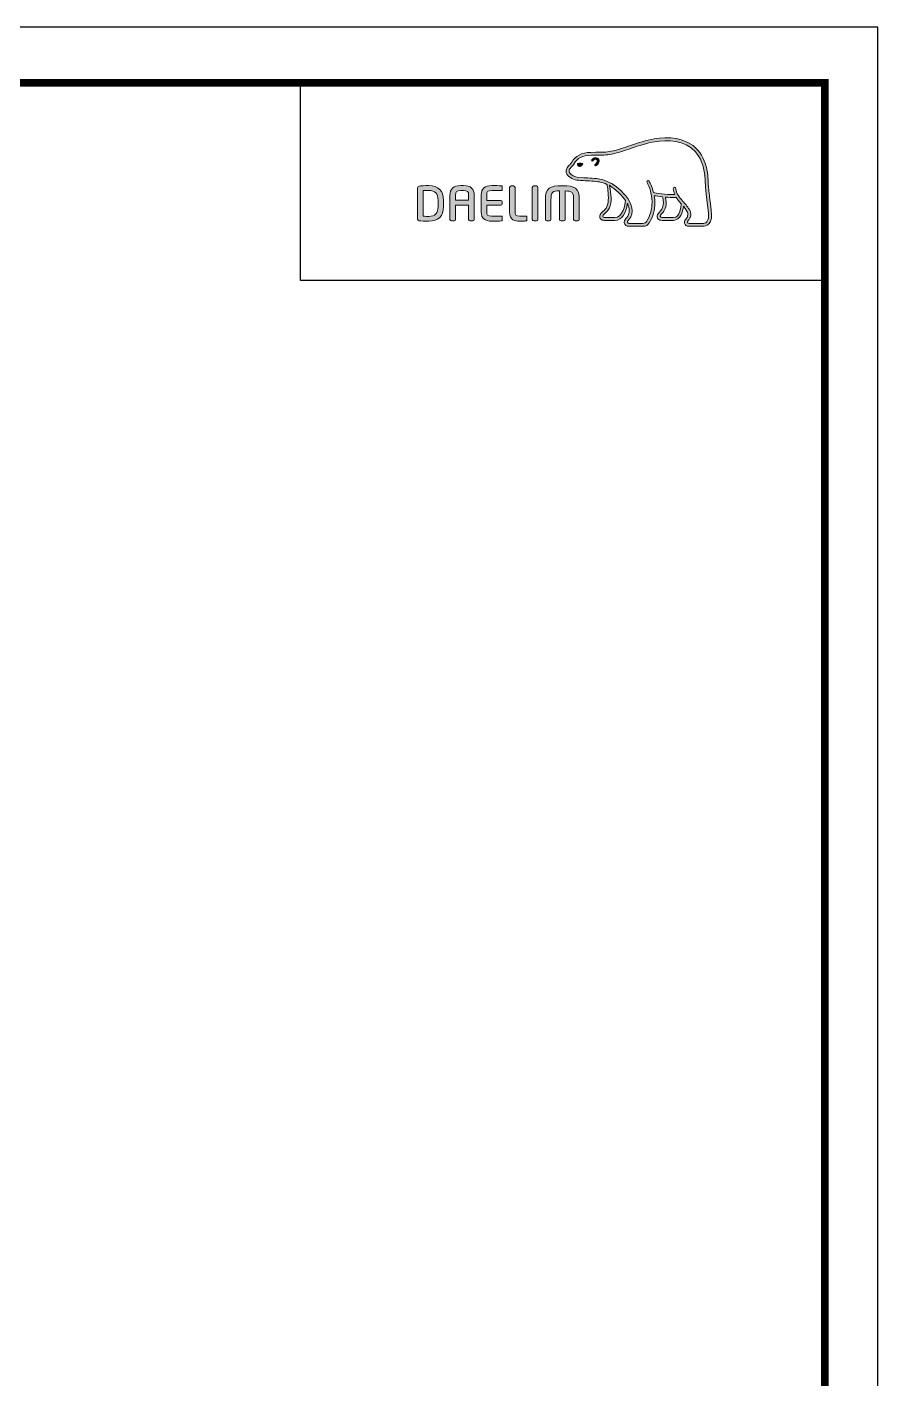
# Model space of a CAD drawing. Header units: millimetres. Extents: x 1122 to 8358, y -1894 to -296.
# Drawn here: x 8065.4 to 8358, y -760.7 to -295.8 of the extents above; entities that cross this region are included whole.
import ezdxf

# ---------------------------------------------------------------- set-up
doc = ezdxf.new("R2010")
doc.units = ezdxf.units.MM
doc.header["$LTSCALE"] = 3
doc.layers.add('레이어 1', color=7, linetype='Continuous', lineweight=0)

msp = doc.modelspace()

# ---------------------------------------------------------------- hatches: boundary and pattern name
at = {"layer": '레이어 1'}
h = msp.add_hatch(color=5, dxfattribs=at)
h.dxf.hatch_style = 1
edge = h.paths.add_edge_path(flags=16)
edge.add_spline(control_points=[(8299.18, -362.75), (8298.69, -363.29), (8298.07, -363.3), (8298.04, -363.3), (8298.04, -363.3), (8293.1, -363.3), (8293.1, -363.3), (8292.91, -363.3), (8292.78, -363.25), (8292.69, -363.16), (8292.61, -363.09), (8292.57, -362.98), (8292.57, -362.84), (8292.57, -362.56), (8292.78, -362.3), (8292.99, -362.03), (8293.19, -361.77), (8293.39, -361.53), (8293.49, -361.23), (8293.76, -360.5), (8293.73, -359.72), (8293.41, -359.04), (8292.83, -357.8), (8291.96, -356.82), (8291.12, -355.88), (8291.12, -355.88), (8290.84, -355.57), (8290.84, -355.56), (8289.74, -354.35), (8288.61, -353.09), (8288.53, -351.38), (8288.51, -351.04), (8288.35, -350.84), (8288.13, -350.85), (8288.13, -350.85), (8287.81, -351), (8287.8, -351), (8287.72, -351.1), (8287.67, -351.24), (8287.67, -351.4), (8287.67, -351.4), (8287.67, -351.46), (8287.67, -351.46), (8287.72, -352.08), (8287.86, -352.68), (8288.12, -353.31), (8288.12, -353.31), (8288.15, -353.38), (8288.15, -353.38), (8288.15, -353.38), (8288.08, -353.38), (8288.08, -353.38), (8284.9, -353.5), (8281.79, -352.91), (8280.87, -352.68), (8280.31, -350.41), (8279.39, -348.91), (8279.35, -348.84), (8279.28, -348.72), (8279.17, -348.63), (8279.06, -348.6), (8279.06, -348.6), (8278.79, -348.64), (8278.76, -348.65), (8278.74, -348.68), (8278.69, -348.74), (8278.59, -348.88), (8278.59, -348.88), (8278.57, -348.99), (8278.57, -348.99), (8278.57, -348.99), (8278.66, -349.29), (8278.66, -349.29), (8278.73, -349.41), (8280.36, -352.27), (8280.36, -356.05), (8280.36, -358.39), (8279.74, -360.59), (8278.53, -362.6), (8278.25, -363.08), (8277.86, -363.3), (8277.3, -363.3), (8277.3, -363.3), (8272.42, -363.3), (8272.42, -363.3), (8272.26, -363.3), (8271.92, -363.18), (8271.92, -362.83), (8271.92, -362.63), (8272.1, -362.32), (8272.4, -361.98), (8274.43, -359.72), (8273.26, -356.18), (8271.31, -353.85), (8269.43, -351.61), (8266.36, -348.78), (8262.41, -348.08), (8261.01, -347.83), (8258.71, -347.7), (8256.86, -347.59), (8256.86, -347.59), (8254.98, -347.47), (8254.98, -347.47), (8254.02, -347.4), (8252.43, -346.81), (8251.95, -345.89), (8251.74, -345.51), (8251.76, -345.13), (8252.02, -344.68), (8252.18, -344.42), (8252.4, -344.19), (8252.68, -343.91), (8252.99, -343.59), (8253.31, -343.27), (8253.55, -342.85), (8253.55, -342.85), (8253.62, -342.71), (8253.62, -342.71), (8254.57, -340.91), (8256.51, -339.96), (8259.4, -339.88), (8259.4, -339.88), (8261.02, -339.86), (8261.02, -339.86), (8262.81, -339.86), (8264.84, -339.84), (8266.51, -339.49), (8268.85, -338.98), (8271.2, -338.18), (8273.27, -337.47), (8273.27, -337.47), (8273.34, -337.45), (8273.34, -337.45), (8275.9, -336.58), (8278.55, -335.67), (8281.26, -335.23), (8285.6, -334.51), (8291.56, -334.53), (8295.3, -338.74), (8297.04, -340.69), (8298.1, -343.37), (8298.47, -346.7), (8298.47, -346.7), (8298.46, -346.69), (8298.44, -346.68), (8298.47, -346.75), (8298.5, -347.12), (8298.66, -349.25), (8298.7, -350.27), (8298.75, -351.32), (8299.01, -353.28), (8299.01, -353.28), (8299.77, -359.83), (8299.77, -359.83), (8299.77, -359.83), (8299.81, -360.62), (8299.81, -360.62), (8299.81, -361.56), (8299.6, -362.28), (8299.18, -362.75)], knot_values=[0, 0, 0, 0, 1, 1, 1, 2, 2, 2, 3, 3, 3, 4, 4, 4, 5, 5, 5, 6, 6, 6, 7, 7, 7, 8, 8, 8, 9, 9, 9, 10, 10, 10, 11, 11, 11, 12, 12, 12, 13, 13, 13, 14, 14, 14, 15, 15, 15, 16, 16, 16, 17, 17, 17, 18, 18, 18, 19, 19, 19, 20, 20, 20, 21, 21, 21, 22, 22, 22, 23, 23, 23, 24, 24, 24, 25, 25, 25, 26, 26, 26, 27, 27, 27, 28, 28, 28, 29, 29, 29, 30, 30, 30, 31, 31, 31, 32, 32, 32, 33, 33, 33, 34, 34, 34, 35, 35, 35, 36, 36, 36, 37, 37, 37, 38, 38, 38, 39, 39, 39, 40, 40, 40, 41, 41, 41, 42, 42, 42, 43, 43, 43, 44, 44, 44, 45, 45, 45, 46, 46, 46, 47, 47, 47, 48, 48, 48, 49, 49, 49, 50, 50, 50, 51, 51, 51, 52, 52, 52, 53, 53, 53, 53], degree=3, periodic=0)
edge = h.paths.add_edge_path(flags=16)
edge.add_spline(control_points=[(8287.74, -361.33), (8287.74, -361.33), (8283.7, -361.33), (8283.7, -361.33), (8283.41, -361.33), (8283.17, -361.09), (8283.17, -360.79), (8283.17, -360.58), (8283.35, -360.31), (8283.53, -360.12), (8284.35, -359.34), (8285.19, -358.25), (8285.19, -356.2), (8285.19, -356.2), (8285.14, -355.27), (8285.14, -355.26), (8285.14, -355.26), (8284.99, -354.35), (8284.99, -354.35), (8284.99, -354.35), (8284.98, -354.3), (8284.98, -354.3), (8284.98, -354.3), (8285.04, -354.3), (8285.04, -354.3), (8285.79, -354.36), (8287.26, -354.44), (8288.65, -354.37), (8289.01, -354.94), (8289.58, -355.66), (8290.42, -356.63), (8290.38, -357.11), (8289.98, -361.33), (8287.74, -361.33)], knot_values=[0, 0, 0, 0, 1, 1, 1, 2, 2, 2, 3, 3, 3, 4, 4, 4, 5, 5, 5, 6, 6, 6, 7, 7, 7, 8, 8, 8, 9, 9, 9, 10, 10, 10, 11, 11, 11, 11], degree=3, periodic=0)
edge = h.paths.add_edge_path(flags=16)
edge.add_spline(control_points=[(8267.49, -361.33), (8267.49, -361.33), (8263.94, -361.33), (8263.94, -361.33), (8263.68, -361.33), (8263.39, -361.11), (8263.39, -360.79), (8263.39, -360.59), (8263.56, -360.35), (8263.86, -360.11), (8264.75, -359.39), (8266.11, -358.31), (8266.26, -355.33), (8266.26, -355.33), (8266.28, -354.51), (8266.28, -354.51), (8266.28, -353.24), (8265.99, -351.71), (8265.71, -350.34), (8265.71, -350.34), (8265.67, -350.2), (8265.67, -350.2), (8265.67, -350.2), (8265.78, -350.29), (8265.78, -350.29), (8266.31, -350.62), (8269.21, -352.58), (8271.26, -355.48), (8271.09, -356.85), (8270.32, -361.33), (8267.49, -361.33)], knot_values=[0, 0, 0, 0, 1, 1, 1, 2, 2, 2, 3, 3, 3, 4, 4, 4, 5, 5, 5, 6, 6, 6, 7, 7, 7, 8, 8, 8, 9, 9, 9, 10, 10, 10, 10], degree=3, periodic=0)
edge = h.paths.add_edge_path()
edge.add_spline(control_points=[(8300.77, -359.73), (8300.77, -359.72), (8300.02, -353.14), (8300.02, -353.14), (8299.74, -351.18), (8299.7, -350.13), (8299.66, -349.2), (8299.66, -349.2), (8299.48, -346.6), (8299.48, -346.6), (8299.08, -343.05), (8297.93, -340.18), (8296.06, -338.08), (8292.01, -333.53), (8285.69, -333.48), (8281.1, -334.24), (8278.28, -334.7), (8275.59, -335.62), (8272.99, -336.51), (8272.99, -336.51), (8272.9, -336.54), (8272.9, -336.54), (8270.87, -337.24), (8268.56, -338.03), (8266.29, -338.51), (8264.74, -338.84), (8262.79, -338.86), (8261.07, -338.86), (8261.07, -338.86), (8259.36, -338.89), (8259.36, -338.89), (8256.09, -338.97), (8253.86, -340.1), (8252.73, -342.25), (8252.73, -342.25), (8252.68, -342.35), (8252.68, -342.35), (8252.49, -342.67), (8252.22, -342.95), (8251.97, -343.2), (8251.7, -343.47), (8251.39, -343.78), (8251.16, -344.18), (8250.92, -344.58), (8250.8, -344.99), (8250.8, -345.38), (8250.8, -345.72), (8250.89, -346.05), (8251.05, -346.36), (8251.75, -347.67), (8253.74, -348.38), (8254.92, -348.47), (8254.92, -348.47), (8256.66, -348.58), (8256.71, -348.58), (8258.45, -348.68), (8260.84, -348.82), (8262.23, -349.06), (8263.05, -349.21), (8263.97, -349.5), (8264.83, -349.9), (8264.89, -350.12), (8265.33, -352.09), (8265.33, -354.52), (8265.33, -354.52), (8265.31, -355.28), (8265.31, -355.28), (8265.18, -357.84), (8264.07, -358.73), (8263.26, -359.38), (8263.17, -359.45), (8262.45, -360.05), (8262.39, -360.78), (8262.36, -361.19), (8262.47, -361.56), (8262.72, -361.83), (8262.99, -362.13), (8263.41, -362.27), (8263.94, -362.27), (8263.94, -362.27), (8267.49, -362.27), (8267.49, -362.27), (8270.14, -362.27), (8271.45, -359.42), (8271.85, -356.74), (8271.85, -356.74), (8271.86, -356.37), (8271.86, -356.37), (8271.86, -356.37), (8271.97, -356.55), (8271.97, -356.55), (8272.31, -357.31), (8272.51, -358.22), (8272.51, -358.9), (8272.51, -359.85), (8272.22, -360.69), (8271.65, -361.31), (8271.51, -361.45), (8270.8, -362.19), (8270.8, -362.92), (8270.8, -362.92), (8270.81, -363.04), (8270.81, -363.04), (8270.91, -363.91), (8271.61, -364.3), (8272.26, -364.3), (8272.26, -364.3), (8277.3, -364.3), (8277.3, -364.3), (8278.21, -364.3), (8278.93, -363.89), (8279.4, -363.12), (8280.68, -360.99), (8281.33, -358.68), (8281.33, -356.25), (8281.33, -355.49), (8281.26, -354.68), (8281.12, -353.85), (8281.12, -353.85), (8281.1, -353.78), (8281.1, -353.78), (8281.1, -353.78), (8281.17, -353.79), (8281.17, -353.79), (8281.78, -353.91), (8282.75, -354.08), (8283.96, -354.21), (8283.96, -354.21), (8283.99, -354.21), (8283.99, -354.21), (8283.99, -354.21), (8284.15, -355.14), (8284.15, -355.14), (8284.15, -355.14), (8284.19, -355.36), (8284.19, -355.36), (8284.19, -355.36), (8284.24, -356.18), (8284.24, -356.18), (8284.24, -358.13), (8283.35, -358.99), (8282.87, -359.44), (8282.86, -359.45), (8282.19, -360.13), (8282.12, -360.73), (8282.12, -360.73), (8282.1, -360.92), (8282.1, -360.92), (8282.1, -361.1), (8282.15, -361.48), (8282.48, -361.82), (8282.77, -362.12), (8283.22, -362.27), (8283.82, -362.27), (8283.82, -362.27), (8287.74, -362.27), (8287.74, -362.27), (8290.12, -362.27), (8290.84, -359.24), (8291.13, -357.55), (8291.13, -357.55), (8291.14, -357.37), (8291.14, -357.37), (8291.14, -357.37), (8291.24, -357.5), (8291.24, -357.5), (8291.79, -358.2), (8292.27, -358.98), (8292.5, -359.47), (8292.62, -359.72), (8292.69, -360), (8292.69, -360.28), (8292.69, -360.28), (8292.6, -360.85), (8292.6, -360.85), (8292.51, -361.16), (8292.3, -361.44), (8292.09, -361.71), (8291.79, -362.11), (8291.48, -362.51), (8291.48, -363.01), (8291.48, -363.01), (8291.51, -363.28), (8291.51, -363.28), (8291.65, -363.93), (8292.18, -364.3), (8293, -364.3), (8293, -364.3), (8298.04, -364.3), (8298.04, -364.3), (8298.15, -364.3), (8299.14, -364.27), (8299.91, -363.44), (8300.52, -362.77), (8300.82, -361.85), (8300.82, -360.64), (8300.82, -360.64), (8300.77, -359.73), (8300.77, -359.73)], knot_values=[0, 0, 0, 0, 1, 1, 1, 2, 2, 2, 3, 3, 3, 4, 4, 4, 5, 5, 5, 6, 6, 6, 7, 7, 7, 8, 8, 8, 9, 9, 9, 10, 10, 10, 11, 11, 11, 12, 12, 12, 13, 13, 13, 14, 14, 14, 15, 15, 15, 16, 16, 16, 17, 17, 17, 18, 18, 18, 19, 19, 19, 20, 20, 20, 21, 21, 21, 22, 22, 22, 23, 23, 23, 24, 24, 24, 25, 25, 25, 26, 26, 26, 27, 27, 27, 28, 28, 28, 29, 29, 29, 30, 30, 30, 31, 31, 31, 32, 32, 32, 33, 33, 33, 34, 34, 34, 35, 35, 35, 36, 36, 36, 37, 37, 37, 38, 38, 38, 39, 39, 39, 40, 40, 40, 41, 41, 41, 42, 42, 42, 43, 43, 43, 44, 44, 44, 45, 45, 45, 46, 46, 46, 47, 47, 47, 48, 48, 48, 49, 49, 49, 50, 50, 50, 51, 51, 51, 52, 52, 52, 53, 53, 53, 54, 54, 54, 55, 55, 55, 56, 56, 56, 57, 57, 57, 58, 58, 58, 59, 59, 59, 60, 60, 60, 61, 61, 61, 62, 62, 62, 63, 63, 63, 64, 64, 64, 65, 65, 65, 66, 66, 66, 66], degree=3, periodic=0)
edge = h.paths.add_edge_path(flags=0)
edge.add_spline(control_points=[(8254.83, -342.72), (8254.83, -342.72), (8255.57, -342.39), (8256.48, -342.74), (8256.48, -342.74), (8256.59, -342.79), (8256.44, -342.99), (8256, -343.59), (8255.56, -343.72), (8255.56, -343.72), (8255.56, -343.72), (8255.25, -343.83), (8255.07, -343.61), (8254.71, -343.19), (8254.7, -342.95), (8254.7, -342.95), (8254.7, -342.95), (8254.66, -342.77), (8254.83, -342.72)], knot_values=[0, 0, 0, 0, 1, 1, 1, 2, 2, 2, 3, 3, 3, 4, 4, 4, 5, 5, 5, 6, 6, 6, 6], degree=3, periodic=0)
edge = h.paths.add_edge_path(flags=0)
edge.add_spline(control_points=[(8259.67, -341.37), (8259.56, -341.49), (8259.55, -341.69), (8259.67, -341.8), (8259.79, -341.9), (8259.98, -341.87), (8260.09, -341.75), (8260.15, -341.69), (8260.75, -340.98), (8261.27, -341.34), (8261.46, -341.48), (8261.54, -341.67), (8261.51, -341.92), (8261.47, -342.32), (8261.12, -342.78), (8260.88, -342.93), (8260.74, -343.02), (8260.65, -343.19), (8260.72, -343.34), (8260.78, -343.48), (8260.96, -343.52), (8261.11, -343.45), (8261.54, -343.25), (8262.09, -342.55), (8262.16, -341.9), (8262.21, -341.45), (8262.01, -341.08), (8261.65, -340.84), (8260.88, -340.29), (8260, -341.02), (8259.67, -341.37)], knot_values=[0, 0, 0, 0, 1, 1, 1, 2, 2, 2, 3, 3, 3, 4, 4, 4, 5, 5, 5, 6, 6, 6, 7, 7, 7, 8, 8, 8, 9, 9, 9, 10, 10, 10, 10], degree=3, periodic=0)
edge = h.paths.add_edge_path(flags=0)
edge.add_spline(control_points=[(8259.57, -341.91), (8259.57, -341.91), (8259.57, -341.91), (8259.57, -341.91), (8259.57, -341.91), (8259.57, -341.91), (8259.57, -341.91)], knot_values=[0, 0, 0, 0, 1, 1, 1, 2, 2, 2, 2], degree=3, periodic=0)
h = msp.add_hatch(color=5, dxfattribs=at)
h.dxf.hatch_style = 2
edge = h.paths.add_edge_path()
edge.add_spline(control_points=[(8254.83, -342.72), (8254.83, -342.72), (8255.57, -342.39), (8256.48, -342.74), (8256.48, -342.74), (8256.59, -342.79), (8256.44, -342.99), (8256, -343.59), (8255.56, -343.72), (8255.56, -343.72), (8255.56, -343.72), (8255.25, -343.83), (8255.07, -343.61), (8254.71, -343.19), (8254.7, -342.95), (8254.7, -342.95), (8254.7, -342.95), (8254.66, -342.77), (8254.83, -342.72)], knot_values=[0, 0, 0, 0, 1, 1, 1, 2, 2, 2, 3, 3, 3, 4, 4, 4, 5, 5, 5, 6, 6, 6, 6], degree=3, periodic=0)
h = msp.add_hatch(color=5, dxfattribs=at)
h.dxf.hatch_style = 2
edge = h.paths.add_edge_path()
edge.add_spline(control_points=[(8259.67, -341.37), (8259.56, -341.49), (8259.55, -341.69), (8259.67, -341.8), (8259.79, -341.9), (8259.98, -341.87), (8260.09, -341.75), (8260.15, -341.69), (8260.75, -340.98), (8261.27, -341.34), (8261.46, -341.48), (8261.54, -341.67), (8261.51, -341.92), (8261.47, -342.32), (8261.12, -342.78), (8260.88, -342.93), (8260.74, -343.02), (8260.65, -343.19), (8260.72, -343.34), (8260.78, -343.48), (8260.96, -343.52), (8261.11, -343.45), (8261.54, -343.25), (8262.09, -342.55), (8262.16, -341.9), (8262.21, -341.45), (8262.01, -341.08), (8261.65, -340.84), (8260.88, -340.29), (8260, -341.02), (8259.67, -341.37)], knot_values=[0, 0, 0, 0, 1, 1, 1, 2, 2, 2, 3, 3, 3, 4, 4, 4, 5, 5, 5, 6, 6, 6, 7, 7, 7, 8, 8, 8, 9, 9, 9, 10, 10, 10, 10], degree=3, periodic=0)
h = msp.add_hatch(color=5, dxfattribs=at)
h.dxf.hatch_style = 2
edge = h.paths.add_edge_path()
edge.add_spline(control_points=[(8206.75, -357.49), (8206.75, -359.79), (8205.7, -360.9), (8203.54, -360.9), (8203.54, -360.9), (8202.06, -360.88), (8201.67, -360.87), (8201.67, -360.87), (8201.67, -352.05), (8201.67, -352.05), (8202.44, -351.98), (8203.53, -351.97), (8203.54, -351.97), (8205.76, -351.97), (8206.75, -353.02), (8206.75, -355.38), (8206.75, -355.38), (8206.75, -357.49), (8206.75, -357.49)], knot_values=[0, 0, 0, 0, 1, 1, 1, 2, 2, 2, 3, 3, 3, 4, 4, 4, 5, 5, 5, 6, 6, 6, 6], degree=3, periodic=0)
edge = h.paths.add_edge_path()
edge.add_spline(control_points=[(8203.54, -350.31), (8202.34, -350.31), (8200.78, -350.38), (8200.27, -350.46), (8199.95, -350.52), (8199.75, -350.76), (8199.75, -351.07), (8199.75, -351.07), (8199.75, -361.8), (8199.75, -361.8), (8199.75, -362.13), (8199.96, -362.36), (8200.29, -362.41), (8200.77, -362.49), (8202.32, -362.56), (8203.54, -362.56), (8206.88, -362.56), (8208.65, -360.8), (8208.65, -357.49), (8208.65, -357.49), (8208.65, -355.38), (8208.65, -355.38), (8208.65, -352.06), (8206.88, -350.31), (8203.54, -350.31)], knot_values=[0, 0, 0, 0, 1, 1, 1, 2, 2, 2, 3, 3, 3, 4, 4, 4, 5, 5, 5, 6, 6, 6, 7, 7, 7, 8, 8, 8, 8], degree=3, periodic=0)
h = msp.add_hatch(color=5, dxfattribs=at)
h.dxf.hatch_style = 2
edge = h.paths.add_edge_path()
edge.add_spline(control_points=[(8217.28, -355.37), (8217.28, -355.37), (8212.77, -355.37), (8212.77, -355.37), (8212.77, -355.2), (8212.77, -353.76), (8212.77, -353.76), (8212.77, -352.25), (8213.22, -352), (8214.56, -352), (8214.56, -352), (8215.5, -352), (8215.5, -352), (8216.84, -352), (8217.28, -352.25), (8217.28, -353.76), (8217.28, -353.76), (8217.28, -355.2), (8217.28, -355.37)], knot_values=[0, 0, 0, 0, 1, 1, 1, 2, 2, 2, 3, 3, 3, 4, 4, 4, 5, 5, 5, 6, 6, 6, 6], degree=3, periodic=0)
edge = h.paths.add_edge_path()
edge.add_spline(control_points=[(8215.5, -350.31), (8215.5, -350.31), (8214.56, -350.31), (8214.56, -350.31), (8212, -350.31), (8210.86, -351.37), (8210.86, -353.76), (8210.86, -353.76), (8210.86, -361.92), (8210.86, -361.92), (8210.86, -362.21), (8211.1, -362.45), (8211.37, -362.45), (8211.37, -362.45), (8212.27, -362.45), (8212.27, -362.45), (8212.58, -362.45), (8212.77, -362.18), (8212.77, -361.92), (8212.77, -361.92), (8212.77, -357.23), (8212.77, -357.05), (8212.77, -357.05), (8217.28, -357.05), (8217.28, -357.05), (8217.28, -357.23), (8217.28, -361.92), (8217.28, -361.92), (8217.28, -362.21), (8217.51, -362.45), (8217.8, -362.45), (8217.8, -362.45), (8218.68, -362.45), (8218.68, -362.45), (8218.99, -362.45), (8219.2, -362.18), (8219.2, -361.92), (8219.2, -361.92), (8219.2, -353.76), (8219.2, -353.76), (8219.2, -351.37), (8218.06, -350.31), (8215.5, -350.31)], knot_values=[0, 0, 0, 0, 1, 1, 1, 2, 2, 2, 3, 3, 3, 4, 4, 4, 5, 5, 5, 6, 6, 6, 7, 7, 7, 8, 8, 8, 9, 9, 9, 10, 10, 10, 11, 11, 11, 12, 12, 12, 13, 13, 13, 14, 14, 14, 14], degree=3, periodic=0)
h = msp.add_hatch(color=5, dxfattribs=at)
h.dxf.hatch_style = 2
edge = h.paths.add_edge_path()
edge.add_spline(control_points=[(8221.62, -353.43), (8221.62, -353.43), (8221.62, -359.44), (8221.62, -359.44), (8221.62, -361.54), (8222.82, -362.56), (8225.29, -362.56), (8226.38, -362.56), (8227.87, -362.54), (8228.46, -362.48), (8228.45, -362.48), (8228.75, -362.45), (8228.75, -362.45), (8228.75, -362.45), (8228.83, -362.45), (8228.83, -362.45), (8228.83, -362.45), (8228.83, -360.84), (8228.83, -360.84), (8228.83, -360.84), (8225.31, -360.84), (8225.31, -360.84), (8223.54, -360.84), (8223.54, -360.34), (8223.54, -359.44), (8223.54, -359.44), (8223.54, -357.21), (8223.54, -357.04), (8223.72, -357.04), (8228.28, -357.04), (8228.28, -357.04), (8228.58, -357.04), (8228.82, -356.8), (8228.82, -356.51), (8228.82, -356.51), (8228.82, -355.91), (8228.82, -355.91), (8228.82, -355.62), (8228.58, -355.38), (8228.28, -355.38), (8228.28, -355.38), (8223.72, -355.38), (8223.54, -355.38), (8223.54, -355.21), (8223.54, -353.43), (8223.54, -353.43), (8223.54, -352.53), (8223.54, -352.03), (8225.31, -352.03), (8225.31, -352.03), (8228.83, -352.04), (8228.83, -352.04), (8228.83, -352.04), (8228.83, -350.44), (8228.83, -350.44), (8228.83, -350.44), (8228.46, -350.4), (8228.46, -350.4), (8227.77, -350.34), (8226.17, -350.31), (8225.29, -350.31), (8222.82, -350.31), (8221.62, -351.33), (8221.62, -353.43)], knot_values=[0, 0, 0, 0, 1, 1, 1, 2, 2, 2, 3, 3, 3, 4, 4, 4, 5, 5, 5, 6, 6, 6, 7, 7, 7, 8, 8, 8, 9, 9, 9, 10, 10, 10, 11, 11, 11, 12, 12, 12, 13, 13, 13, 14, 14, 14, 15, 15, 15, 16, 16, 16, 17, 17, 17, 18, 18, 18, 19, 19, 19, 20, 20, 20, 21, 21, 21, 21], degree=3, periodic=0)
h = msp.add_hatch(color=5, dxfattribs=at)
h.dxf.hatch_style = 2
edge = h.paths.add_edge_path()
edge.add_spline(control_points=[(8231.9, -350.42), (8231.6, -350.42), (8231.35, -350.66), (8231.35, -350.95), (8231.35, -350.95), (8231.35, -359.44), (8231.35, -359.44), (8231.35, -362.2), (8233.24, -362.56), (8234.88, -362.56), (8236.09, -362.56), (8236.4, -362.51), (8236.76, -362.45), (8236.76, -362.45), (8236.97, -362.41), (8236.97, -362.41), (8236.96, -362.42), (8237.24, -362.38), (8237.24, -362.38), (8237.24, -362.38), (8237.32, -362.37), (8237.32, -362.37), (8237.32, -362.37), (8237.32, -360.84), (8237.32, -360.84), (8237.32, -360.84), (8234.9, -360.84), (8234.9, -360.84), (8233.26, -360.84), (8233.26, -360.22), (8233.26, -359.62), (8233.26, -359.62), (8233.26, -350.95), (8233.26, -350.95), (8233.26, -350.66), (8233.02, -350.42), (8232.72, -350.42), (8232.72, -350.42), (8231.9, -350.42), (8231.9, -350.42)], knot_values=[0, 0, 0, 0, 1, 1, 1, 2, 2, 2, 3, 3, 3, 4, 4, 4, 5, 5, 5, 6, 6, 6, 7, 7, 7, 8, 8, 8, 9, 9, 9, 10, 10, 10, 11, 11, 11, 12, 12, 12, 13, 13, 13, 13], degree=3, periodic=0)
h = msp.add_hatch(color=5, dxfattribs=at)
h.dxf.hatch_style = 2
edge = h.paths.add_edge_path()
edge.add_spline(control_points=[(8239.69, -350.42), (8239.37, -350.42), (8239.18, -350.68), (8239.18, -350.94), (8239.18, -350.94), (8239.18, -361.92), (8239.18, -361.92), (8239.18, -362.21), (8239.41, -362.45), (8239.69, -362.45), (8239.69, -362.45), (8240.58, -362.45), (8240.58, -362.45), (8240.9, -362.45), (8241.09, -362.18), (8241.09, -361.92), (8241.09, -361.92), (8241.09, -350.94), (8241.09, -350.94), (8241.09, -350.65), (8240.87, -350.42), (8240.58, -350.42), (8240.58, -350.42), (8239.69, -350.42), (8239.69, -350.42)], knot_values=[0, 0, 0, 0, 1, 1, 1, 2, 2, 2, 3, 3, 3, 4, 4, 4, 5, 5, 5, 6, 6, 6, 7, 7, 7, 8, 8, 8, 8], degree=3, periodic=0)
h = msp.add_hatch(color=5, dxfattribs=at)
h.dxf.hatch_style = 2
edge = h.paths.add_edge_path()
edge.add_spline(control_points=[(8243.66, -355.16), (8243.66, -355.16), (8243.66, -361.92), (8243.66, -361.92), (8243.66, -362.21), (8243.89, -362.45), (8244.17, -362.45), (8244.17, -362.45), (8245.08, -362.45), (8245.08, -362.45), (8245.4, -362.45), (8245.59, -362.18), (8245.59, -361.92), (8245.59, -361.92), (8245.59, -355.33), (8245.59, -355.33), (8245.59, -352.42), (8246.08, -352.14), (8248.54, -352.13), (8248.54, -352.31), (8248.54, -361.92), (8248.54, -361.92), (8248.54, -362.22), (8248.76, -362.45), (8249.05, -362.45), (8249.05, -362.45), (8249.94, -362.45), (8249.94, -362.45), (8250.25, -362.45), (8250.44, -362.18), (8250.44, -361.92), (8250.44, -361.92), (8250.44, -352.34), (8250.44, -352.15), (8251.59, -352.15), (8252.4, -352.25), (8252.84, -352.68), (8253.3, -353.14), (8253.39, -354), (8253.39, -355.33), (8253.39, -355.33), (8253.39, -361.92), (8253.39, -361.92), (8253.39, -362.21), (8253.63, -362.45), (8253.9, -362.45), (8253.9, -362.45), (8254.81, -362.45), (8254.81, -362.45), (8255.13, -362.45), (8255.32, -362.17), (8255.32, -361.92), (8255.32, -361.92), (8255.32, -355.16), (8255.32, -355.16), (8255.32, -351.06), (8253.87, -350.37), (8249.5, -350.37), (8245.12, -350.37), (8243.66, -351.06), (8243.66, -355.16)], knot_values=[0, 0, 0, 0, 1, 1, 1, 2, 2, 2, 3, 3, 3, 4, 4, 4, 5, 5, 5, 6, 6, 6, 7, 7, 7, 8, 8, 8, 9, 9, 9, 10, 10, 10, 11, 11, 11, 12, 12, 12, 13, 13, 13, 14, 14, 14, 15, 15, 15, 16, 16, 16, 17, 17, 17, 18, 18, 18, 19, 19, 19, 20, 20, 20, 20], degree=3, periodic=0)

# ---------------------------------------------------------------- linework, layer by layer
at = {"color": 5, "ltscale": 0.5}
msp.add_line((8159.44, -382.91), (8159.44, -314.98), dxfattribs=at)
at = {"color": 5}
msp.add_line((8267.33, -362.27), (8267.33, -362.27), dxfattribs=at)
at = {"color": 5, "ltscale": 40}
msp.add_line((8339.78, -382.91), (8159.44, -382.91), dxfattribs=at)
at = {"ltscale": 0.5}
msp.add_lwpolyline([(7229.64, -1122.59), (8358.04, -1122.59), (8358.04, -295.79), (7229.64, -295.79)], close=True, dxfattribs=at)
at = {"color": 5, "linetype": 'ByBlock', "lineweight": 200, "const_width": 2.6}
msp.add_lwpolyline([(7247.78, -1087.18), (8339.78, -1087.18), (8339.78, -314.98), (7247.78, -314.98)], close=True, dxfattribs=at)
at = {"layer": '레이어 1', "color": 5}
for points, knots in [([(8300.77, -359.73), (8300.77, -359.72), (8300.02, -353.14), (8300.02, -353.14), (8299.74, -351.18), (8299.7, -350.13), (8299.66, -349.2), (8299.66, -349.2), (8299.48, -346.6), (8299.48, -346.6), (8299.08, -343.05), (8297.93, -340.18), (8296.06, -338.08), (8292.01, -333.53), (8285.69, -333.48), (8281.1, -334.24), (8278.28, -334.7), (8275.59, -335.62), (8272.99, -336.51), (8272.99, -336.51), (8272.9, -336.54), (8272.9, -336.54), (8270.87, -337.24), (8268.56, -338.03), (8266.29, -338.51), (8264.74, -338.84), (8262.79, -338.86), (8261.07, -338.86), (8261.07, -338.86), (8259.36, -338.89), (8259.36, -338.89), (8256.09, -338.97), (8253.86, -340.1), (8252.73, -342.25), (8252.73, -342.25), (8252.68, -342.35), (8252.68, -342.35), (8252.49, -342.67), (8252.22, -342.95), (8251.97, -343.2), (8251.7, -343.47), (8251.39, -343.78), (8251.16, -344.18), (8250.92, -344.58), (8250.8, -344.99), (8250.8, -345.38), (8250.8, -345.72), (8250.89, -346.05), (8251.05, -346.36), (8251.75, -347.67), (8253.74, -348.38), (8254.92, -348.47), (8254.92, -348.47), (8256.66, -348.58), (8256.71, -348.58), (8258.45, -348.68), (8260.84, -348.82), (8262.23, -349.06), (8263.05, -349.21), (8263.97, -349.5), (8264.83, -349.9), (8264.89, -350.12), (8265.33, -352.09), (8265.33, -354.52), (8265.33, -354.52), (8265.31, -355.28), (8265.31, -355.28), (8265.18, -357.84), (8264.07, -358.73), (8263.26, -359.38), (8263.17, -359.45), (8262.45, -360.05), (8262.39, -360.78), (8262.36, -361.19), (8262.47, -361.56), (8262.72, -361.83), (8262.99, -362.13), (8263.41, -362.27), (8263.94, -362.27), (8263.94, -362.27), (8267.49, -362.27), (8267.49, -362.27), (8270.14, -362.27), (8271.45, -359.42), (8271.85, -356.74), (8271.85, -356.74), (8271.86, -356.37), (8271.86, -356.37), (8271.86, -356.37), (8271.97, -356.55), (8271.97, -356.55), (8272.31, -357.31), (8272.51, -358.22), (8272.51, -358.9), (8272.51, -359.85), (8272.22, -360.69), (8271.65, -361.31), (8271.51, -361.45), (8270.8, -362.19), (8270.8, -362.92), (8270.8, -362.92), (8270.81, -363.04), (8270.81, -363.04), (8270.91, -363.91), (8271.61, -364.3), (8272.26, -364.3), (8272.26, -364.3), (8277.3, -364.3), (8277.3, -364.3), (8278.21, -364.3), (8278.93, -363.89), (8279.4, -363.12), (8280.68, -360.99), (8281.33, -358.68), (8281.33, -356.25), (8281.33, -355.49), (8281.26, -354.68), (8281.12, -353.85), (8281.12, -353.85), (8281.1, -353.78), (8281.1, -353.78), (8281.1, -353.78), (8281.17, -353.79), (8281.17, -353.79), (8281.78, -353.91), (8282.75, -354.08), (8283.96, -354.21), (8283.96, -354.21), (8283.99, -354.21), (8283.99, -354.21), (8283.99, -354.21), (8284.15, -355.14), (8284.15, -355.14), (8284.15, -355.14), (8284.19, -355.36), (8284.19, -355.36), (8284.19, -355.36), (8284.24, -356.18), (8284.24, -356.18), (8284.24, -358.13), (8283.35, -358.99), (8282.87, -359.44), (8282.86, -359.45), (8282.19, -360.13), (8282.12, -360.73), (8282.12, -360.73), (8282.1, -360.92), (8282.1, -360.92), (8282.1, -361.1), (8282.15, -361.48), (8282.48, -361.82), (8282.77, -362.12), (8283.22, -362.27), (8283.82, -362.27), (8283.82, -362.27), (8287.74, -362.27), (8287.74, -362.27), (8290.12, -362.27), (8290.84, -359.24), (8291.13, -357.55), (8291.13, -357.55), (8291.14, -357.37), (8291.14, -357.37), (8291.14, -357.37), (8291.24, -357.5), (8291.24, -357.5), (8291.79, -358.2), (8292.27, -358.98), (8292.5, -359.47), (8292.62, -359.72), (8292.69, -360), (8292.69, -360.28), (8292.69, -360.28), (8292.6, -360.85), (8292.6, -360.85), (8292.51, -361.16), (8292.3, -361.44), (8292.09, -361.71), (8291.79, -362.11), (8291.48, -362.51), (8291.48, -363.01), (8291.48, -363.01), (8291.51, -363.28), (8291.51, -363.28), (8291.65, -363.93), (8292.18, -364.3), (8293, -364.3), (8293, -364.3), (8298.04, -364.3), (8298.04, -364.3), (8298.15, -364.3), (8299.14, -364.27), (8299.91, -363.44), (8300.52, -362.77), (8300.82, -361.85), (8300.82, -360.64), (8300.82, -360.64), (8300.77, -359.73), (8300.77, -359.73)], [0, 0, 0, 0, 1, 1, 1, 2, 2, 2, 3, 3, 3, 4, 4, 4, 5, 5, 5, 6, 6, 6, 7, 7, 7, 8, 8, 8, 9, 9, 9, 10, 10, 10, 11, 11, 11, 12, 12, 12, 13, 13, 13, 14, 14, 14, 15, 15, 15, 16, 16, 16, 17, 17, 17, 18, 18, 18, 19, 19, 19, 20, 20, 20, 21, 21, 21, 22, 22, 22, 23, 23, 23, 24, 24, 24, 25, 25, 25, 26, 26, 26, 27, 27, 27, 28, 28, 28, 29, 29, 29, 30, 30, 30, 31, 31, 31, 32, 32, 32, 33, 33, 33, 34, 34, 34, 35, 35, 35, 36, 36, 36, 37, 37, 37, 38, 38, 38, 39, 39, 39, 40, 40, 40, 41, 41, 41, 42, 42, 42, 43, 43, 43, 44, 44, 44, 45, 45, 45, 46, 46, 46, 47, 47, 47, 48, 48, 48, 49, 49, 49, 50, 50, 50, 51, 51, 51, 52, 52, 52, 53, 53, 53, 54, 54, 54, 55, 55, 55, 56, 56, 56, 57, 57, 57, 58, 58, 58, 59, 59, 59, 60, 60, 60, 61, 61, 61, 62, 62, 62, 63, 63, 63, 64, 64, 64, 65, 65, 65, 66, 66, 66, 66]), ([(8254.83, -342.72), (8254.83, -342.72), (8255.57, -342.39), (8256.48, -342.74), (8256.48, -342.74), (8256.59, -342.79), (8256.44, -342.99), (8256, -343.59), (8255.56, -343.72), (8255.56, -343.72), (8255.56, -343.72), (8255.25, -343.83), (8255.07, -343.61), (8254.71, -343.19), (8254.7, -342.95), (8254.7, -342.95), (8254.7, -342.95), (8254.66, -342.77), (8254.83, -342.72)], [0, 0, 0, 0, 1, 1, 1, 2, 2, 2, 3, 3, 3, 4, 4, 4, 5, 5, 5, 6, 6, 6, 6]), ([(8259.67, -341.37), (8259.56, -341.49), (8259.55, -341.69), (8259.67, -341.8), (8259.79, -341.9), (8259.98, -341.87), (8260.09, -341.75), (8260.15, -341.69), (8260.75, -340.98), (8261.27, -341.34), (8261.46, -341.48), (8261.54, -341.67), (8261.51, -341.92), (8261.47, -342.32), (8261.12, -342.78), (8260.88, -342.93), (8260.74, -343.02), (8260.65, -343.19), (8260.72, -343.34), (8260.78, -343.48), (8260.96, -343.52), (8261.11, -343.45), (8261.54, -343.25), (8262.09, -342.55), (8262.16, -341.9), (8262.21, -341.45), (8262.01, -341.08), (8261.65, -340.84), (8260.88, -340.29), (8260, -341.02), (8259.67, -341.37)], [0, 0, 0, 0, 1, 1, 1, 2, 2, 2, 3, 3, 3, 4, 4, 4, 5, 5, 5, 6, 6, 6, 7, 7, 7, 8, 8, 8, 9, 9, 9, 10, 10, 10, 10]), ([(8259.57, -341.91), (8259.57, -341.91), (8259.57, -341.91), (8259.57, -341.91), (8259.57, -341.91), (8259.57, -341.91), (8259.57, -341.91)], [0, 0, 0, 0, 1, 1, 1, 2, 2, 2, 2]), ([(8203.54, -350.31), (8202.34, -350.31), (8200.78, -350.38), (8200.27, -350.46), (8199.95, -350.52), (8199.75, -350.76), (8199.75, -351.07), (8199.75, -351.07), (8199.75, -361.8), (8199.75, -361.8), (8199.75, -362.13), (8199.96, -362.36), (8200.29, -362.41), (8200.77, -362.49), (8202.32, -362.56), (8203.54, -362.56), (8206.88, -362.56), (8208.65, -360.8), (8208.65, -357.49), (8208.65, -357.49), (8208.65, -355.38), (8208.65, -355.38), (8208.65, -352.06), (8206.88, -350.31), (8203.54, -350.31)], [0, 0, 0, 0, 1, 1, 1, 2, 2, 2, 3, 3, 3, 4, 4, 4, 5, 5, 5, 6, 6, 6, 7, 7, 7, 8, 8, 8, 8]), ([(8206.75, -357.49), (8206.75, -359.79), (8205.7, -360.9), (8203.54, -360.9), (8203.54, -360.9), (8202.06, -360.88), (8201.67, -360.87), (8201.67, -360.87), (8201.67, -352.05), (8201.67, -352.05), (8202.44, -351.98), (8203.53, -351.97), (8203.54, -351.97), (8205.76, -351.97), (8206.75, -353.02), (8206.75, -355.38), (8206.75, -355.38), (8206.75, -357.49), (8206.75, -357.49)], [0, 0, 0, 0, 1, 1, 1, 2, 2, 2, 3, 3, 3, 4, 4, 4, 5, 5, 5, 6, 6, 6, 6]), ([(8215.5, -350.31), (8215.5, -350.31), (8214.56, -350.31), (8214.56, -350.31), (8212, -350.31), (8210.86, -351.37), (8210.86, -353.76), (8210.86, -353.76), (8210.86, -361.92), (8210.86, -361.92), (8210.86, -362.21), (8211.1, -362.45), (8211.37, -362.45), (8211.37, -362.45), (8212.27, -362.45), (8212.27, -362.45), (8212.58, -362.45), (8212.77, -362.18), (8212.77, -361.92), (8212.77, -361.92), (8212.77, -357.23), (8212.77, -357.05), (8212.77, -357.05), (8217.28, -357.05), (8217.28, -357.05), (8217.28, -357.23), (8217.28, -361.92), (8217.28, -361.92), (8217.28, -362.21), (8217.51, -362.45), (8217.8, -362.45), (8217.8, -362.45), (8218.68, -362.45), (8218.68, -362.45), (8218.99, -362.45), (8219.2, -362.18), (8219.2, -361.92), (8219.2, -361.92), (8219.2, -353.76), (8219.2, -353.76), (8219.2, -351.37), (8218.06, -350.31), (8215.5, -350.31)], [0, 0, 0, 0, 1, 1, 1, 2, 2, 2, 3, 3, 3, 4, 4, 4, 5, 5, 5, 6, 6, 6, 7, 7, 7, 8, 8, 8, 9, 9, 9, 10, 10, 10, 11, 11, 11, 12, 12, 12, 13, 13, 13, 14, 14, 14, 14]), ([(8217.28, -355.37), (8217.28, -355.37), (8212.77, -355.37), (8212.77, -355.37), (8212.77, -355.2), (8212.77, -353.76), (8212.77, -353.76), (8212.77, -352.25), (8213.22, -352), (8214.56, -352), (8214.56, -352), (8215.5, -352), (8215.5, -352), (8216.84, -352), (8217.28, -352.25), (8217.28, -353.76), (8217.28, -353.76), (8217.28, -355.2), (8217.28, -355.37)], [0, 0, 0, 0, 1, 1, 1, 2, 2, 2, 3, 3, 3, 4, 4, 4, 5, 5, 5, 6, 6, 6, 6]), ([(8221.62, -353.43), (8221.62, -353.43), (8221.62, -359.44), (8221.62, -359.44), (8221.62, -361.54), (8222.82, -362.56), (8225.29, -362.56), (8226.38, -362.56), (8227.87, -362.54), (8228.46, -362.48), (8228.45, -362.48), (8228.75, -362.45), (8228.75, -362.45), (8228.75, -362.45), (8228.83, -362.45), (8228.83, -362.45), (8228.83, -362.45), (8228.83, -360.84), (8228.83, -360.84), (8228.83, -360.84), (8225.31, -360.84), (8225.31, -360.84), (8223.54, -360.84), (8223.54, -360.34), (8223.54, -359.44), (8223.54, -359.44), (8223.54, -357.21), (8223.54, -357.04), (8223.72, -357.04), (8228.28, -357.04), (8228.28, -357.04), (8228.58, -357.04), (8228.82, -356.8), (8228.82, -356.51), (8228.82, -356.51), (8228.82, -355.91), (8228.82, -355.91), (8228.82, -355.62), (8228.58, -355.38), (8228.28, -355.38), (8228.28, -355.38), (8223.72, -355.38), (8223.54, -355.38), (8223.54, -355.21), (8223.54, -353.43), (8223.54, -353.43), (8223.54, -352.53), (8223.54, -352.03), (8225.31, -352.03), (8225.31, -352.03), (8228.83, -352.04), (8228.83, -352.04), (8228.83, -352.04), (8228.83, -350.44), (8228.83, -350.44), (8228.83, -350.44), (8228.46, -350.4), (8228.46, -350.4), (8227.77, -350.34), (8226.17, -350.31), (8225.29, -350.31), (8222.82, -350.31), (8221.62, -351.33), (8221.62, -353.43)], [0, 0, 0, 0, 1, 1, 1, 2, 2, 2, 3, 3, 3, 4, 4, 4, 5, 5, 5, 6, 6, 6, 7, 7, 7, 8, 8, 8, 9, 9, 9, 10, 10, 10, 11, 11, 11, 12, 12, 12, 13, 13, 13, 14, 14, 14, 15, 15, 15, 16, 16, 16, 17, 17, 17, 18, 18, 18, 19, 19, 19, 20, 20, 20, 21, 21, 21, 21]), ([(8231.9, -350.42), (8231.6, -350.42), (8231.35, -350.66), (8231.35, -350.95), (8231.35, -350.95), (8231.35, -359.44), (8231.35, -359.44), (8231.35, -362.2), (8233.24, -362.56), (8234.88, -362.56), (8236.09, -362.56), (8236.4, -362.51), (8236.76, -362.45), (8236.76, -362.45), (8236.97, -362.41), (8236.97, -362.41), (8236.96, -362.42), (8237.24, -362.38), (8237.24, -362.38), (8237.24, -362.38), (8237.32, -362.37), (8237.32, -362.37), (8237.32, -362.37), (8237.32, -360.84), (8237.32, -360.84), (8237.32, -360.84), (8234.9, -360.84), (8234.9, -360.84), (8233.26, -360.84), (8233.26, -360.22), (8233.26, -359.62), (8233.26, -359.62), (8233.26, -350.95), (8233.26, -350.95), (8233.26, -350.66), (8233.02, -350.42), (8232.72, -350.42), (8232.72, -350.42), (8231.9, -350.42), (8231.9, -350.42)], [0, 0, 0, 0, 1, 1, 1, 2, 2, 2, 3, 3, 3, 4, 4, 4, 5, 5, 5, 6, 6, 6, 7, 7, 7, 8, 8, 8, 9, 9, 9, 10, 10, 10, 11, 11, 11, 12, 12, 12, 13, 13, 13, 13]), ([(8239.69, -350.42), (8239.37, -350.42), (8239.18, -350.68), (8239.18, -350.94), (8239.18, -350.94), (8239.18, -361.92), (8239.18, -361.92), (8239.18, -362.21), (8239.41, -362.45), (8239.69, -362.45), (8239.69, -362.45), (8240.58, -362.45), (8240.58, -362.45), (8240.9, -362.45), (8241.09, -362.18), (8241.09, -361.92), (8241.09, -361.92), (8241.09, -350.94), (8241.09, -350.94), (8241.09, -350.65), (8240.87, -350.42), (8240.58, -350.42), (8240.58, -350.42), (8239.69, -350.42), (8239.69, -350.42)], [0, 0, 0, 0, 1, 1, 1, 2, 2, 2, 3, 3, 3, 4, 4, 4, 5, 5, 5, 6, 6, 6, 7, 7, 7, 8, 8, 8, 8]), ([(8243.66, -355.16), (8243.66, -355.16), (8243.66, -361.92), (8243.66, -361.92), (8243.66, -362.21), (8243.89, -362.45), (8244.17, -362.45), (8244.17, -362.45), (8245.08, -362.45), (8245.08, -362.45), (8245.4, -362.45), (8245.59, -362.18), (8245.59, -361.92), (8245.59, -361.92), (8245.59, -355.33), (8245.59, -355.33), (8245.59, -352.42), (8246.08, -352.14), (8248.54, -352.13), (8248.54, -352.31), (8248.54, -361.92), (8248.54, -361.92), (8248.54, -362.22), (8248.76, -362.45), (8249.05, -362.45), (8249.05, -362.45), (8249.94, -362.45), (8249.94, -362.45), (8250.25, -362.45), (8250.44, -362.18), (8250.44, -361.92), (8250.44, -361.92), (8250.44, -352.34), (8250.44, -352.15), (8251.59, -352.15), (8252.4, -352.25), (8252.84, -352.68), (8253.3, -353.14), (8253.39, -354), (8253.39, -355.33), (8253.39, -355.33), (8253.39, -361.92), (8253.39, -361.92), (8253.39, -362.21), (8253.63, -362.45), (8253.9, -362.45), (8253.9, -362.45), (8254.81, -362.45), (8254.81, -362.45), (8255.13, -362.45), (8255.32, -362.17), (8255.32, -361.92), (8255.32, -361.92), (8255.32, -355.16), (8255.32, -355.16), (8255.32, -351.06), (8253.87, -350.37), (8249.5, -350.37), (8245.12, -350.37), (8243.66, -351.06), (8243.66, -355.16)], [0, 0, 0, 0, 1, 1, 1, 2, 2, 2, 3, 3, 3, 4, 4, 4, 5, 5, 5, 6, 6, 6, 7, 7, 7, 8, 8, 8, 9, 9, 9, 10, 10, 10, 11, 11, 11, 12, 12, 12, 13, 13, 13, 14, 14, 14, 15, 15, 15, 16, 16, 16, 17, 17, 17, 18, 18, 18, 19, 19, 19, 20, 20, 20, 20]), ([(8267.49, -361.33), (8267.49, -361.33), (8263.94, -361.33), (8263.94, -361.33), (8263.68, -361.33), (8263.39, -361.11), (8263.39, -360.79), (8263.39, -360.59), (8263.56, -360.35), (8263.86, -360.11), (8264.75, -359.39), (8266.11, -358.31), (8266.26, -355.33), (8266.26, -355.33), (8266.28, -354.51), (8266.28, -354.51), (8266.28, -353.24), (8265.99, -351.71), (8265.71, -350.34), (8265.71, -350.34), (8265.67, -350.2), (8265.67, -350.2), (8265.67, -350.2), (8265.78, -350.29), (8265.78, -350.29), (8266.31, -350.62), (8269.21, -352.58), (8271.26, -355.48), (8271.09, -356.85), (8270.32, -361.33), (8267.49, -361.33)], [0, 0, 0, 0, 1, 1, 1, 2, 2, 2, 3, 3, 3, 4, 4, 4, 5, 5, 5, 6, 6, 6, 7, 7, 7, 8, 8, 8, 9, 9, 9, 10, 10, 10, 10]), ([(8278.66, -349.29), (8278.73, -349.41), (8280.36, -352.27), (8280.36, -356.05), (8280.36, -358.39), (8279.74, -360.59), (8278.53, -362.6)], [24, 24, 24, 24, 25, 25, 25, 26, 26, 26, 26]), ([(8287.74, -361.33), (8287.74, -361.33), (8283.7, -361.33), (8283.7, -361.33), (8283.41, -361.33), (8283.17, -361.09), (8283.17, -360.79), (8283.17, -360.58), (8283.35, -360.31), (8283.53, -360.12), (8284.35, -359.34), (8285.19, -358.25), (8285.19, -356.2), (8285.19, -356.2), (8285.14, -355.27), (8285.14, -355.26), (8285.14, -355.26), (8284.99, -354.35), (8284.99, -354.35), (8284.99, -354.35), (8284.98, -354.3), (8284.98, -354.3), (8284.98, -354.3), (8285.04, -354.3), (8285.04, -354.3), (8285.79, -354.36), (8287.26, -354.44), (8288.65, -354.37), (8289.01, -354.94), (8289.58, -355.66), (8290.42, -356.63), (8290.38, -357.11), (8289.98, -361.33), (8287.74, -361.33)], [0, 0, 0, 0, 1, 1, 1, 2, 2, 2, 3, 3, 3, 4, 4, 4, 5, 5, 5, 6, 6, 6, 7, 7, 7, 8, 8, 8, 9, 9, 9, 10, 10, 10, 11, 11, 11, 11]), ([(8272.42, -363.3), (8272.26, -363.3), (8271.92, -363.18), (8271.92, -362.83), (8271.92, -362.63), (8272.1, -362.32), (8272.4, -361.98)], [28, 28, 28, 28, 29, 29, 29, 30, 30, 30, 30]), ([(8292.69, -363.16), (8292.61, -363.09), (8292.57, -362.98), (8292.57, -362.84), (8292.57, -362.56), (8292.78, -362.3), (8292.99, -362.03)], [3, 3, 3, 3, 4, 4, 4, 5, 5, 5, 5])]:
    msp.add_open_spline(points, degree=3, knots=knots, dxfattribs=at)
for points in [[(8281.26, -335.23), (8285.6, -334.51), (8291.56, -334.53), (8295.3, -338.74)], [(8266.51, -339.49), (8268.85, -338.98), (8271.2, -338.18), (8273.27, -337.47)], [(8273.27, -337.47), (8273.27, -337.47), (8273.34, -337.45), (8273.34, -337.45)], [(8273.34, -337.45), (8275.9, -336.58), (8278.55, -335.67), (8281.26, -335.23)], [(8295.3, -338.74), (8297.04, -340.69), (8298.1, -343.37), (8298.47, -346.7)], [(8252.02, -344.68), (8252.18, -344.42), (8252.4, -344.19), (8252.68, -343.91)], [(8252.68, -343.91), (8252.99, -343.59), (8253.31, -343.27), (8253.55, -342.85)], [(8253.55, -342.85), (8253.55, -342.85), (8253.62, -342.71), (8253.62, -342.71)], [(8253.62, -342.71), (8254.57, -340.91), (8256.51, -339.96), (8259.4, -339.88)], [(8259.4, -339.88), (8259.4, -339.88), (8261.02, -339.86), (8261.02, -339.86)], [(8261.02, -339.86), (8262.81, -339.86), (8264.84, -339.84), (8266.51, -339.49)], [(8251.95, -345.89), (8251.74, -345.51), (8251.76, -345.13), (8252.02, -344.68)], [(8254.98, -347.47), (8254.02, -347.4), (8252.43, -346.81), (8251.95, -345.89)], [(8256.86, -347.59), (8256.86, -347.59), (8254.98, -347.47), (8254.98, -347.47)], [(8262.41, -348.08), (8261.01, -347.83), (8258.71, -347.7), (8256.86, -347.59)], [(8271.31, -353.85), (8269.43, -351.61), (8266.36, -348.78), (8262.41, -348.08)], [(8278.76, -348.65), (8278.74, -348.68), (8278.69, -348.74), (8278.59, -348.88)], [(8279.06, -348.6), (8279.06, -348.6), (8278.79, -348.64), (8278.76, -348.65)], [(8279.35, -348.84), (8279.28, -348.72), (8279.17, -348.63), (8279.06, -348.6)], [(8298.47, -346.7), (8298.47, -346.7), (8298.46, -346.69), (8298.44, -346.68)], [(8298.44, -346.68), (8298.47, -346.75), (8298.5, -347.12), (8298.66, -349.25)], [(8278.59, -348.88), (8278.59, -348.88), (8278.57, -348.99), (8278.57, -348.99)], [(8278.57, -348.99), (8278.57, -348.99), (8278.66, -349.29), (8278.66, -349.29)], [(8280.87, -352.68), (8280.31, -350.41), (8279.39, -348.91), (8279.35, -348.84)], [(8288.08, -353.38), (8284.9, -353.5), (8281.79, -352.91), (8280.87, -352.68)], [(8287.8, -351), (8287.72, -351.1), (8287.67, -351.24), (8287.67, -351.4)], [(8287.67, -351.4), (8287.67, -351.4), (8287.67, -351.46), (8287.67, -351.46)], [(8287.67, -351.46), (8287.72, -352.08), (8287.86, -352.68), (8288.12, -353.31)], [(8288.13, -350.85), (8288.13, -350.85), (8287.81, -351), (8287.8, -351)], [(8288.12, -353.31), (8288.12, -353.31), (8288.15, -353.38), (8288.15, -353.38)], [(8288.53, -351.38), (8288.51, -351.04), (8288.35, -350.84), (8288.13, -350.85)], [(8290.84, -355.56), (8289.74, -354.35), (8288.61, -353.09), (8288.53, -351.38)], [(8298.66, -349.25), (8298.7, -350.27), (8298.75, -351.32), (8299.01, -353.28)], [(8299.01, -353.28), (8299.01, -353.28), (8299.77, -359.83), (8299.77, -359.83)], [(8272.4, -361.98), (8274.43, -359.72), (8273.26, -356.18), (8271.31, -353.85)], [(8288.15, -353.38), (8288.15, -353.38), (8288.08, -353.38), (8288.08, -353.38)], [(8291.12, -355.88), (8291.12, -355.88), (8290.84, -355.57), (8290.84, -355.56)], [(8293.41, -359.04), (8292.83, -357.8), (8291.96, -356.82), (8291.12, -355.88)], [(8278.53, -362.6), (8278.25, -363.08), (8277.86, -363.3), (8277.3, -363.3)], [(8292.99, -362.03), (8293.19, -361.77), (8293.39, -361.53), (8293.49, -361.23)], [(8293.49, -361.23), (8293.76, -360.5), (8293.73, -359.72), (8293.41, -359.04)], [(8299.81, -360.62), (8299.81, -361.56), (8299.6, -362.28), (8299.18, -362.75)], [(8299.77, -359.83), (8299.77, -359.83), (8299.81, -360.62), (8299.81, -360.62)], [(8277.3, -363.3), (8277.3, -363.3), (8272.42, -363.3), (8272.42, -363.3)], [(8293.1, -363.3), (8292.91, -363.3), (8292.78, -363.25), (8292.69, -363.16)], [(8298.04, -363.3), (8298.04, -363.3), (8293.1, -363.3), (8293.1, -363.3)], [(8299.18, -362.75), (8298.69, -363.29), (8298.07, -363.3), (8298.04, -363.3)]]:
    msp.add_open_spline(points, degree=3, dxfattribs=at)

doc.saveas('drawing.dxf')
